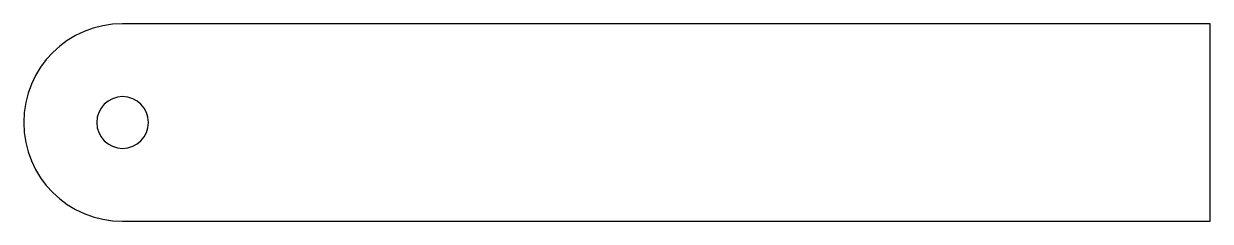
# Model space of a CAD drawing. Header units: inches. Extents: x -0.5 to 5.5, y 0 to 1.
import ezdxf

# ---------------------------------------------------------------- set-up
doc = ezdxf.new("R2010")
doc.units = ezdxf.units.IN

msp = doc.modelspace()

# ---------------------------------------------------------------- linework, layer by layer
at = {"layer": 'INTERIOR_PROFILES', "extrusion": (0, 0, -1)}
msp.add_circle((0, 0.5), 0.1309, dxfattribs=at)
at = {"layer": 'OUTER_PROFILES'}
msp.add_lwpolyline([(5.5, 0), (5.5, 1), (0, 1, 1), (0, 0)], format="xyb", close=True, dxfattribs=at)

doc.saveas('drawing.dxf')
